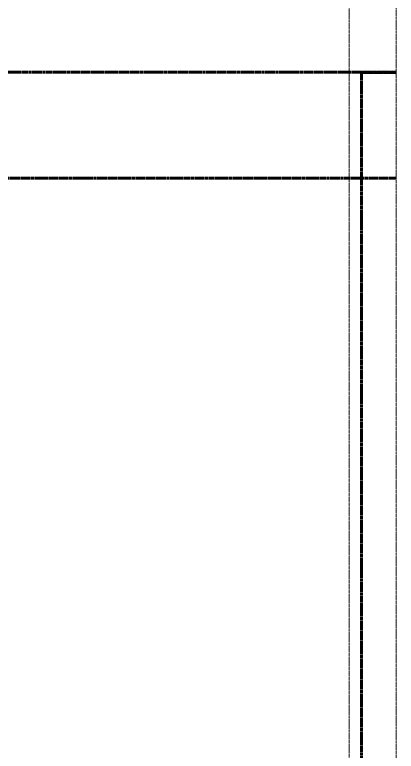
# Model space of a CAD drawing. Header units: inches. Extents: x -4169 to -1846, y 9706 to 12377.
# Drawn here: x -2040.3 to -1910.9, y 11894.4 to 12144.1 of the extents above; entities that cross this region are included whole.
import ezdxf

# ---------------------------------------------------------------- set-up
doc = ezdxf.new("R2010")
doc.units = ezdxf.units.IN
doc.header["$MEASUREMENT"] = 0
doc.linetypes.add('Aligning Line 1_8_', pattern=[0.25, 0.125, -0.125])
doc.linetypes.add('Double Dash 3_8_', pattern=[1, 0.375, -0.125, 0.125, -0.125, 0.125, -0.125])
for name, color, linetype, lineweight in [('0-1', 7, 'Continuous', 5), ('0-4', 147, 'Aligning Line 1_8_', 9), ('C-PROP-LINE', 91, 'Double Dash 3_8_', 60), ('C-PROP-LINE-1', 50, 'Double Dash 3_8_', 60), ('G-ANNO-SYMB-1', 147, 'Aligning Line 1_8_', 9)]:
    doc.layers.add(name, color=color, linetype=linetype, lineweight=lineweight)

# ---------------------------------------------------------------- blocks, each defined once
blk = doc.blocks.new('Family - ___-1878357-ENLARGED RCP - 2ND FLOOR PLAN')
at = {"layer": 'C-PROP-LINE-1'}
blk.add_line((-3869.45, 12124.69), (-1910.95, 12124.69), dxfattribs=at)
blk = doc.blocks.new('Family - ___-1878392-ENLARGED RCP - 2ND FLOOR PLAN')
at = {"layer": 'C-PROP-LINE-1'}
blk.add_line((-3833.41, 12088.69), (-1910.95, 12088.69), dxfattribs=at)
blk = doc.blocks.new('CTR - 1st Phase - Shell_rvt-1-ENLARGED RCP - 2ND FLOOR PLAN')
at = {"layer": 'G-ANNO-SYMB-1'}
blk.add_line((-1926.95, 12280.06), (-1926.95, 9756.53), dxfattribs=at)
at = {"layer": '0-4'}
for name in ['Family - ___-1878357-ENLARGED RCP - 2ND FLOOR PLAN', 'Family - ___-1878392-ENLARGED RCP - 2ND FLOOR PLAN']:
    blk.add_blockref(name, (0, 0), dxfattribs=at)
blk = doc.blocks.new('CTR - 1st Phase -Stairs _ Elevators_rvt-1-ENLARGED RCP - 2ND FLOOR PLAN')
at = {"layer": 'G-ANNO-SYMB-1'}
blk.add_line((-1910.96, 12280.08), (-1910.96, 9706.24), dxfattribs=at)
blk = doc.blocks.new('Family - ___-1869111-ENLARGED RCP - 2ND FLOOR PLAN')
at = {"layer": 'C-PROP-LINE'}
for p, q in [((-1922.72, 11241.39), (-1922.72, 12124.59)), ((-1922.72, 12124.59), (-1910.95, 12124.59))]:
    blk.add_line(p, q, dxfattribs=at)

msp = doc.modelspace()

# ---------------------------------------------------------------- block references
at = {"layer": '0-1'}
for name in ['CTR - 1st Phase - Shell_rvt-1-ENLARGED RCP - 2ND FLOOR PLAN', 'CTR - 1st Phase -Stairs _ Elevators_rvt-1-ENLARGED RCP - 2ND FLOOR PLAN']:
    msp.add_blockref(name, (0, 0), dxfattribs=at)
at = {"layer": 'C-PROP-LINE'}
msp.add_blockref('Family - ___-1869111-ENLARGED RCP - 2ND FLOOR PLAN', (0, 0), dxfattribs=at)

doc.saveas('drawing.dxf')
